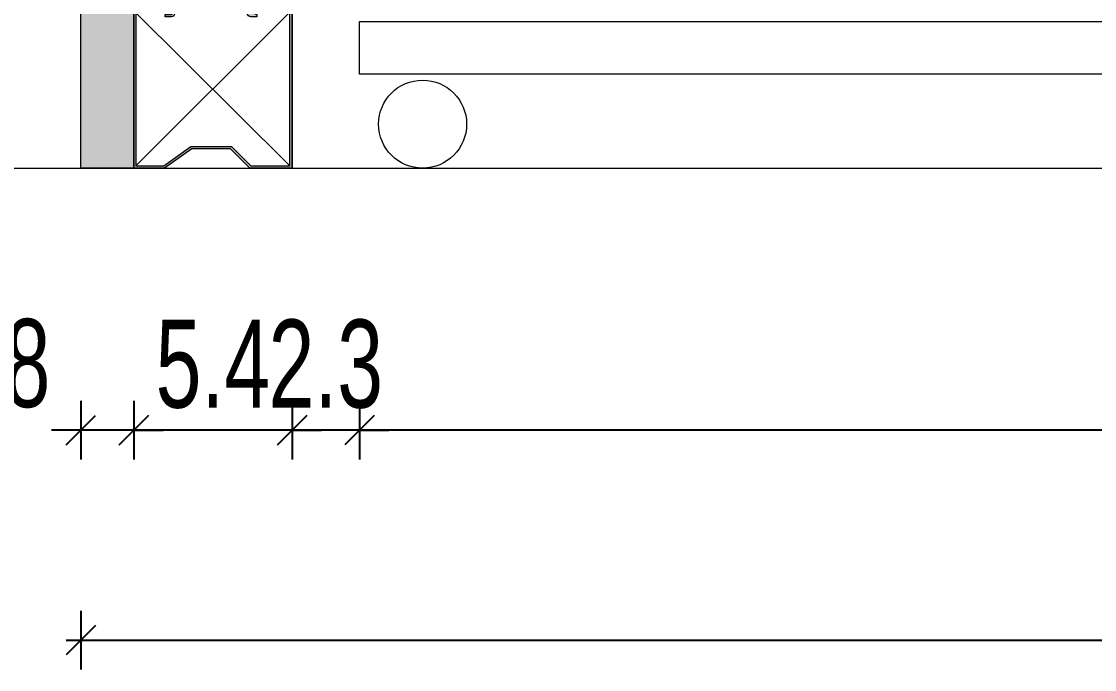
# Model space of a CAD drawing. Header units: millimetres. Extents: x 6676 to 14342, y 3639 to 5293.
# Drawn here: x 7477.99 to 7514.57, y 4949.27 to 4971.36 of the extents above; entities that cross this region are included whole.
import ezdxf

# ---------------------------------------------------------------- set-up
doc = ezdxf.new("R2010")
doc.units = ezdxf.units.MM
doc.layers.get('DEFPOINTS').update_dxf_attribs({"color": 254})
doc.layers.add('1 - plaster', color=1, linetype='Continuous', lineweight=9)
doc.layers.add('1 - subStructural - Bearing', color=132, linetype='Continuous', lineweight=9)
doc.layers.add('A-dim-work', color=8, linetype='Continuous')
doc.styles.add('hebtovna', font='hebtovna', dxfattribs={"width": 0.7})
doc.dimstyles.new('Copy of gl-D10', dxfattribs={"dimtxt": 2, "dimasz": 1, "dimexe": 1, "dimexo": 1, "dimgap": 1, "dimtad": 0, "dimdec": 1, "dimzin": 0, "dimdsep": 46, "dimtxsty": 'hebtovna', "dimblk": 'OBLIQUE', "dimblk1": 'OBLIQUE', "dimblk2": 'OBLIQUE', "dimcen": 0, "dimdle": 0.5, "dimclrd": 256, "dimclre": 256, "dimclrt": 256, "dimadec": 0, "dimazin": 0, "dimtfac": 0.05, "dimtdec": 1, "dimtix": 1, "dimtmove": 2, "dimatfit": 0, "dimfxl": 1, "dimfxlon": 1, "dimtvp": 0.75, "dimtolj": 1, "dimtzin": 0, "dimarcsym": 0})

# ---------------------------------------------------------------- blocks, each defined once
blk = doc.blocks.new('_Oblique')
at = {"color": 0, "linetype": 'ByBlock', "lineweight": -2}
blk.add_line((-0.5, -0.5), (0.5, 0.5), dxfattribs=at)
blk = doc.blocks.new('*D125')
at = {"layer": 'A-dim-work', "color": 6, "lineweight": -2, "transparency": 16777216}
for p, q in [((7489.514, 4958.426), (7489.514, 4956.426)), ((7554.014, 4958.426), (7554.014, 4956.426)), ((7554.514, 4957.426), (7489.014, 4957.426))]:
    blk.add_line(p, q, dxfattribs=at)
at = {"layer": 'DEFPOINTS', "color": 0, "transparency": 16777216}
for p in [(7489.514, 4969.56), (7554.014, 4969.56), (7489.514, 4957.426)]:
    blk.add_point(p, dxfattribs=at)
at = {"layer": 'A-dim-work', "color": 6, "lineweight": -2, "transparency": 16777216, "rotation": 180}
blk.add_blockref('_Oblique', (7489.514, 4957.426), dxfattribs=at)
at = {"layer": 'A-dim-work', "color": 6, "lineweight": -2, "transparency": 16777216}
blk.add_blockref('_Oblique', (7554.014, 4957.426), dxfattribs=at)
at = {"layer": 'A-dim-work', "color": 6, "transparency": 16777216, "insert": (7521.764, 4959.676), "char_height": 3, "attachment_point": 5, "style": 'hebtovna'}
blk.add_mtext('\\A1;64.5', dxfattribs=at)
blk = doc.blocks.new('*D126')
at = {"layer": 'A-dim-work', "color": 6, "lineweight": -2, "transparency": 16777216}
for p, q in [((7481.814, 4958.426), (7481.814, 4956.426)), ((7487.214, 4958.426), (7487.214, 4956.426)), ((7481.814, 4957.426), (7480.814, 4957.426)), ((7487.214, 4957.426), (7481.814, 4957.426)), ((7487.214, 4957.426), (7488.214, 4957.426))]:
    blk.add_line(p, q, dxfattribs=at)
at = {"layer": 'DEFPOINTS', "color": 0, "transparency": 16777216}
for p in [(7481.814, 4966.361), (7487.214, 4966.361), (7481.814, 4957.426)]:
    blk.add_point(p, dxfattribs=at)
at = {"layer": 'A-dim-work', "color": 6, "lineweight": -2, "transparency": 16777216}
blk.add_blockref('_Oblique', (7481.814, 4957.426), dxfattribs=at)
at = {"layer": 'A-dim-work', "color": 6, "lineweight": -2, "transparency": 16777216, "rotation": 180}
blk.add_blockref('_Oblique', (7487.214, 4957.426), dxfattribs=at)
at = {"layer": 'A-dim-work', "color": 6, "transparency": 16777216, "insert": (7484.514, 4959.676), "char_height": 3, "attachment_point": 5, "style": 'hebtovna'}
blk.add_mtext('\\A1;5.4', dxfattribs=at)
blk = doc.blocks.new('*D127')
at = {"layer": 'A-dim-work', "color": 6, "lineweight": -2, "transparency": 16777216}
for p, q in [((7480.014, 4958.426), (7480.014, 4956.426)), ((7481.814, 4958.426), (7481.814, 4956.426)), ((7480.014, 4957.426), (7479.014, 4957.426)), ((7481.814, 4957.426), (7480.014, 4957.426)), ((7481.814, 4957.426), (7482.814, 4957.426))]:
    blk.add_line(p, q, dxfattribs=at)
at = {"layer": 'DEFPOINTS', "color": 0, "transparency": 16777216}
for p in [(7480.014, 4966.361), (7481.814, 4966.361), (7480.014, 4957.426)]:
    blk.add_point(p, dxfattribs=at)
at = {"layer": 'A-dim-work', "color": 6, "lineweight": -2, "transparency": 16777216}
blk.add_blockref('_Oblique', (7480.014, 4957.426), dxfattribs=at)
at = {"layer": 'A-dim-work', "color": 6, "lineweight": -2, "transparency": 16777216, "rotation": 180}
blk.add_blockref('_Oblique', (7481.814, 4957.426), dxfattribs=at)
at = {"layer": 'A-dim-work', "color": 6, "transparency": 16777216, "insert": (7477.023, 4959.696), "char_height": 3, "attachment_point": 5, "style": 'hebtovna'}
blk.add_mtext('\\A1;1.8', dxfattribs=at)
blk = doc.blocks.new('kjh')
at = {"layer": '1 - subStructural - Bearing'}
h = blk.add_hatch(color=256, dxfattribs=at)
h.dxf.hatch_style = 1
edge = h.paths.add_edge_path()
edge.add_line((429.637, 1309.166), (429.637, 1308.189))
edge.add_line((429.637, 1308.189), (424.637, 1308.189))
edge.add_line((424.637, 1308.189), (424.637, 1309.38))
edge.add_arc((424.747, 1309.38), 0.11, 0, 180, ccw=False)
edge.add_line((424.857, 1309.38), (424.857, 1309.187))
edge.add_line((424.857, 1309.187), (424.784, 1309.187))
edge.add_line((424.784, 1309.187), (424.784, 1309.38))
edge.add_arc((424.747, 1309.38), 0.0367, 0, 180)
edge.add_line((424.71, 1309.38), (424.71, 1308.262))
edge.add_line((424.71, 1308.262), (429.564, 1308.262))
edge.add_line((429.564, 1308.262), (429.564, 1309.136))
edge.add_line((429.564, 1309.136), (428.953, 1309.992))
edge.add_line((428.953, 1309.992), (428.953, 1311.275))
edge.add_line((428.953, 1311.275), (429.564, 1311.886))
edge.add_line((429.564, 1311.886), (429.564, 1313.115))
edge.add_line((429.564, 1313.115), (424.71, 1313.115))
edge.add_line((424.71, 1313.115), (424.71, 1311.886))
edge.add_line((424.71, 1311.886), (424.784, 1312.079))
edge.add_line((424.784, 1312.079), (424.857, 1312.079))
edge.add_line((424.857, 1312.079), (424.857, 1311.886))
edge.add_arc((424.747, 1311.886), 0.11, -180, 0, ccw=False)
edge.add_line((424.637, 1311.886), (424.637, 1313.189))
edge.add_line((424.637, 1313.189), (429.637, 1313.189))
edge.add_line((429.637, 1313.189), (429.637, 1311.855))
edge.add_line((429.637, 1311.855), (429.026, 1311.244))
edge.add_line((429.026, 1311.244), (429.026, 1310.022))
edge.add_line((429.026, 1310.022), (429.637, 1309.166))
for p, q in [((424.67, 1308.189), (429.564, 1313.115)), ((424.71, 1313.115), (429.564, 1308.262))]:
    blk.add_line(p, q, dxfattribs=at)
blk.add_lwpolyline([(429.637, 1309.166), (429.637, 1308.189), (424.637, 1308.189), (424.637, 1309.38, -1), (424.857, 1309.38), (424.857, 1309.187), (424.784, 1309.187), (424.784, 1309.38, 1), (424.71, 1309.38), (424.71, 1308.262), (429.564, 1308.262), (429.564, 1309.136), (428.953, 1309.992), (428.953, 1311.275), (429.564, 1311.886), (429.564, 1313.115), (424.71, 1313.115), (424.71, 1311.886), (424.784, 1312.079), (424.857, 1312.079), (424.857, 1311.886, -1), (424.637, 1311.886), (424.637, 1313.189), (429.637, 1313.189), (429.637, 1311.855), (429.026, 1311.244), (429.026, 1310.022)], format="xyb", close=True, dxfattribs=at)
blk.add_lwpolyline([(424.637, 1308.189), (429.637, 1308.189), (429.637, 1313.189), (424.637, 1313.189), (424.637, 1308.189)], dxfattribs=at)
blk = doc.blocks.new('*D198')
at = {"layer": 'A-dim-work', "color": 6, "lineweight": -2, "transparency": 16777216}
for p, q in [((7487.214, 4958.426), (7487.214, 4956.426)), ((7489.514, 4958.426), (7489.514, 4956.426)), ((7487.214, 4957.426), (7486.214, 4957.426)), ((7489.514, 4957.426), (7487.214, 4957.426)), ((7489.514, 4957.426), (7490.514, 4957.426))]:
    blk.add_line(p, q, dxfattribs=at)
at = {"layer": 'DEFPOINTS', "color": 0, "transparency": 16777216}
for p in [(7487.214, 4969.56), (7489.514, 4969.56), (7487.214, 4957.426)]:
    blk.add_point(p, dxfattribs=at)
at = {"layer": 'A-dim-work', "color": 6, "lineweight": -2, "transparency": 16777216}
blk.add_blockref('_Oblique', (7487.214, 4957.426), dxfattribs=at)
at = {"layer": 'A-dim-work', "color": 6, "lineweight": -2, "transparency": 16777216, "rotation": 180}
blk.add_blockref('_Oblique', (7489.514, 4957.426), dxfattribs=at)
at = {"layer": 'A-dim-work', "color": 6, "transparency": 16777216, "insert": (7488.364, 4959.676), "char_height": 3, "attachment_point": 5, "style": 'hebtovna'}
blk.add_mtext('\\A1;2.3', dxfattribs=at)

msp = doc.modelspace()

# ---------------------------------------------------------------- hatches: boundary and pattern name
at = {"layer": '1 - plaster', "true_color": 0xe0a352}
msp.add_hatch(color=33, dxfattribs=at).paths.add_polyline_path([(7481.814, 5223.361), (7480.014, 5223.361), (7480.014, 4966.361), (7481.814, 4966.361)])

# ---------------------------------------------------------------- linework, layer by layer
at = {"layer": '1 - plaster'}
msp.add_lwpolyline([(7480.014, 5223.361), (7481.814, 5223.361), (7481.814, 4966.361), (7480.014, 4966.361)], close=True, dxfattribs=at)
for points in [[(7489.514, 4971.36), (7554.014, 4971.36), (7554.014, 4969.56), (7489.514, 4969.56), (7489.514, 4971.36)], [(6938.042, 4966.361), (7782.084, 4966.361)], [(7464.475, 4966.361), (7724.35, 4966.361)]]:
    msp.add_lwpolyline(points, dxfattribs=at)
msp.add_circle((7491.662, 4967.861), 1.5, dxfattribs=at)

# ---------------------------------------------------------------- block references
at = {"xscale": 1.0799960464394, "yscale": 1.0799960464394, "zscale": 1.0799960464394, "rotation": 270}
msp.add_blockref('kjh', (6068.975, 5430.367), dxfattribs=at)

# ---------------------------------------------------------------- dimensions: what is measured, and where the dimension line sits
at = {"layer": 'A-dim-work'}
for base, p1, p2, picture, middle in [((7487.214, 4957.426), (7489.514, 4969.56), (7487.214, 4969.56), '*D198', (7488.364, 4959.676)), ((7489.514, 4957.426), (7554.014, 4969.56), (7489.514, 4969.56), '*D125', (7521.764, 4959.676)), ((7481.814, 4957.426), (7487.214, 4966.361), (7481.814, 4966.361), '*D126', (7484.514, 4959.676))]:
    dim = msp.add_linear_dim(base=base, p1=p1, p2=p2, dimstyle='Copy of gl-D10', override={"dimtxt": 3, "dimclrd": 6, "dimclre": 6, "dimclrt": 6}, dxfattribs=at)
    dim.commit()
    dim.dimension.update_dxf_attribs({"geometry": picture, "text_midpoint": middle})
msp.add_linear_dim(base=(7709.014, 4950.271), p1=(7480.014, 4967.561), p2=(7709.014, 4967.561), location=(7593.168, 4953.991), dimstyle='Copy of gl-D10', override={"dimtxt": 3, "dimclrd": 6, "dimclre": 6, "dimclrt": 6}, dxfattribs=at).render()
dim = msp.add_linear_dim(base=(7480.014, 4957.426), p1=(7481.814, 4966.361), p2=(7480.014, 4966.361), dimstyle='Copy of gl-D10', override={"dimtxt": 3, "dimclrd": 6, "dimclre": 6, "dimclrt": 6}, dxfattribs=at)
dim.commit()
dim.dimension.update_dxf_attribs({"geometry": '*D127', "text_midpoint": (7477.023, 4959.696), "dimtype": 160})

doc.saveas('drawing.dxf')
